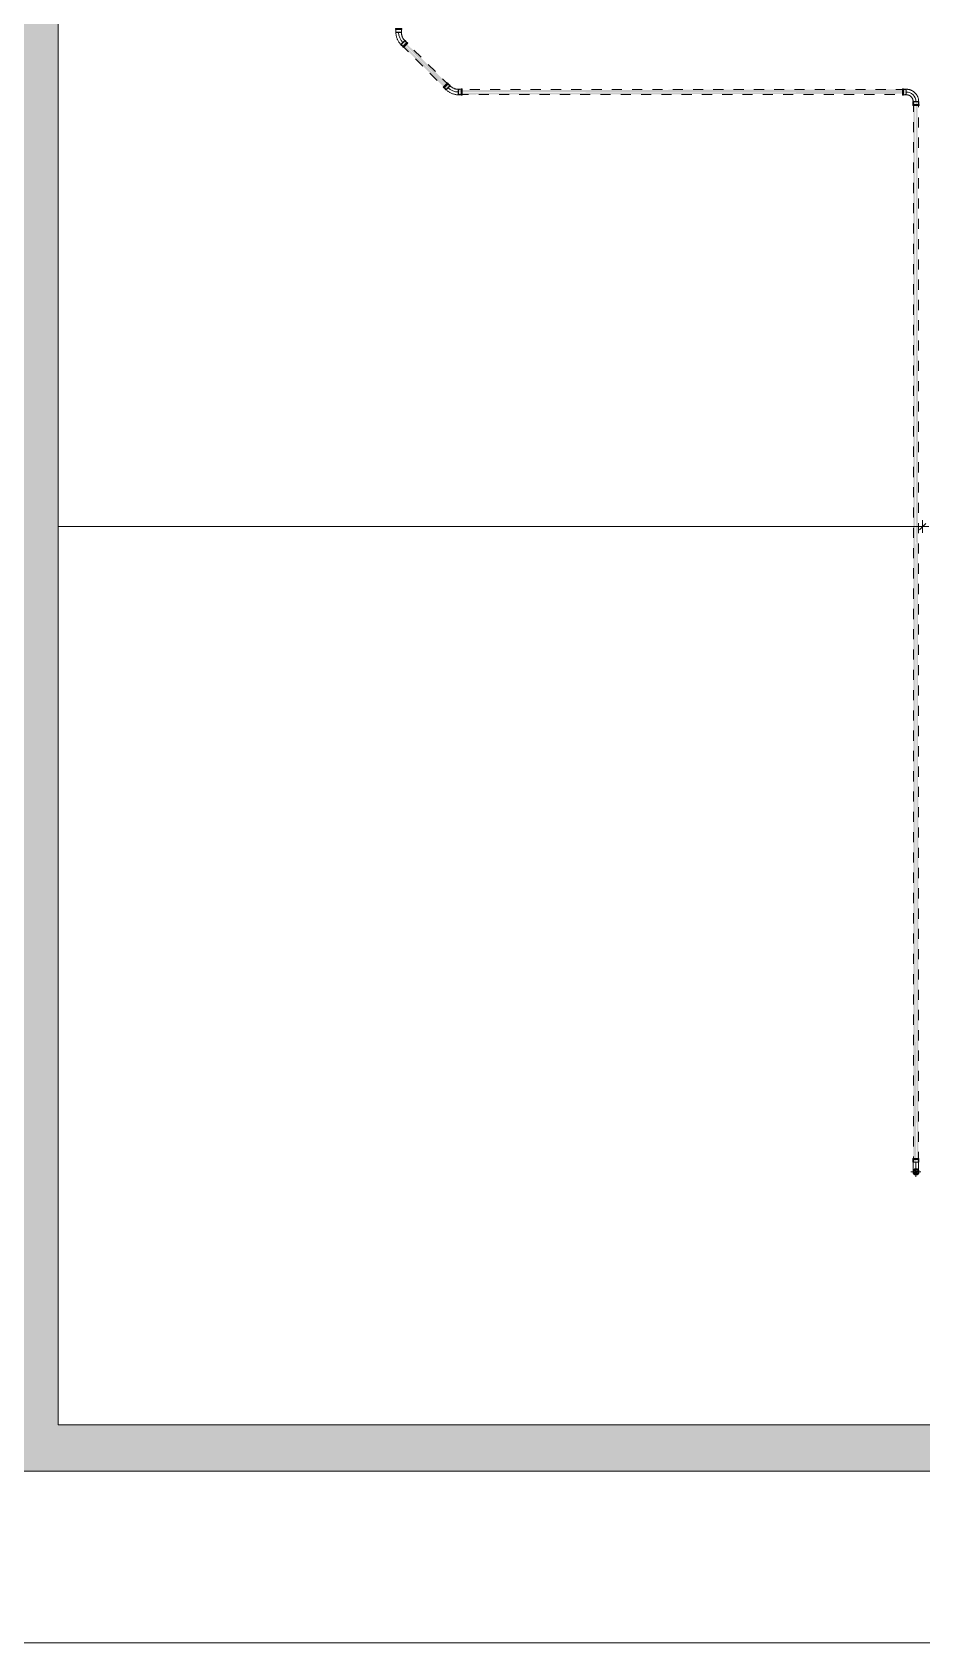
# Model space of a CAD drawing. Header units: metres. Extents: x 147 to 427, y -16 to 162.
# Drawn here: x 313.82 to 322.59, y 77.75 to 93.63 of the extents above; entities that cross this region are included whole.
import ezdxf

# ---------------------------------------------------------------- set-up
doc = ezdxf.new("R2010")
doc.units = ezdxf.units.M
doc.linetypes.add('Aligning Line', pattern=[0.012, 0.006, -0.006])
doc.layers.add('1053_ARQ_BASE_MATADOURO_dwg', color=7, linetype='Continuous', lineweight=5, true_color=0x767676)
for name, color, linetype, lineweight in [('A-COTAS', 7, 'Continuous', 9), ('A-DETL', 7, 'Continuous', 5), ('A-DETL-GENF', 7, 'Continuous', 5), ('P-PIPE', 7, 'Continuous', 5), ('P-PIPE-CNTR', 7, 'Continuous', 5)]:
    doc.layers.add(name, color=color, linetype=linetype, lineweight=lineweight)

# ---------------------------------------------------------------- blocks, each defined once
blk = doc.blocks.new('AF_Soldavel_Curva 45_90 - Standard-3646028-TÉRREO 1_20 - Dependente 1')
at = {"layer": 'P-PIPE'}
for p, q in [((154.11, 82.529), (154.11, 82.521)), ((154.141, 82.529), (154.11, 82.529)), ((154.11, 82.521), (154.112, 82.518)), ((154.11, 82.521), (154.141, 82.521)), ((154.112, 82.518), (154.112, 82.492)), ((154.112, 82.518), (154.141, 82.518)), ((154.112, 82.492), (154.114, 82.49)), ((154.112, 82.492), (154.141, 82.492)), ((154.114, 82.49), (154.141, 82.49)), ((154.116, 82.529), (154.141, 82.529)), ((154.141, 82.492), (154.116, 82.492)), ((154.171, 82.529), (154.141, 82.529)), ((154.141, 82.529), (154.166, 82.529)), ((154.141, 82.521), (154.171, 82.521)), ((154.141, 82.518), (154.169, 82.518)), ((154.141, 82.492), (154.169, 82.492)), ((154.166, 82.492), (154.141, 82.492)), ((154.141, 82.49), (154.168, 82.49)), ((154.168, 82.49), (154.169, 82.492)), ((154.169, 82.518), (154.171, 82.521)), ((154.169, 82.492), (154.169, 82.518)), ((154.171, 82.521), (154.171, 82.529))]:
    blk.add_line(p, q, dxfattribs=at)
at = {"layer": 'P-PIPE', "flags": 128}
for points in [[(154.114, 82.396), (154.114, 82.396), (154.114, 82.396), (154.114, 82.396), (154.114, 82.397), (154.114, 82.398), (154.114, 82.398), (154.114, 82.399), (154.114, 82.401), (154.114, 82.402), (154.114, 82.403), (154.114, 82.405), (154.114, 82.406), (154.114, 82.408), (154.114, 82.41), (154.114, 82.412), (154.114, 82.414), (154.114, 82.417), (154.114, 82.419), (154.114, 82.422), (154.114, 82.424), (154.114, 82.427), (154.114, 82.43), (154.114, 82.433), (154.114, 82.436), (154.114, 82.439), (154.114, 82.442), (154.114, 82.446), (154.114, 82.449), (154.114, 82.453), (154.114, 82.456), (154.114, 82.46), (154.114, 82.463), (154.114, 82.467), (154.114, 82.471), (154.114, 82.474), (154.114, 82.478), (154.114, 82.482), (154.114, 82.486), (154.114, 82.489), (154.114, 82.49)], [(154.168, 82.49), (154.168, 82.487), (154.168, 82.483), (154.168, 82.479), (154.168, 82.475), (154.168, 82.472), (154.168, 82.468), (154.168, 82.464), (154.168, 82.461), (154.168, 82.457), (154.168, 82.454), (154.168, 82.45), (154.168, 82.447), (154.168, 82.443), (154.168, 82.44), (154.168, 82.437), (154.168, 82.434), (154.168, 82.431), (154.168, 82.428), (154.168, 82.425), (154.168, 82.422), (154.168, 82.42), (154.168, 82.417), (154.168, 82.415), (154.168, 82.413), (154.168, 82.411), (154.168, 82.409), (154.168, 82.407), (154.168, 82.405), (154.168, 82.404), (154.168, 82.402), (154.168, 82.401), (154.168, 82.4), (154.168, 82.399), (154.168, 82.398), (154.168, 82.397), (154.168, 82.397), (154.168, 82.396), (154.168, 82.396), (154.168, 82.396)], [(154.116, 82.384), (154.116, 82.385), (154.115, 82.386), (154.115, 82.387), (154.115, 82.388), (154.114, 82.389), (154.114, 82.39), (154.114, 82.391), (154.114, 82.392), (154.114, 82.393), (154.114, 82.394), (154.114, 82.395), (154.114, 82.396)], [(154.123, 82.375), (154.122, 82.376), (154.121, 82.377), (154.121, 82.378)], [(154.141, 82.369), (154.14, 82.369), (154.139, 82.369), (154.137, 82.369), (154.136, 82.369), (154.135, 82.369), (154.134, 82.369), (154.133, 82.37), (154.132, 82.37), (154.131, 82.37), (154.13, 82.371), (154.129, 82.371), (154.128, 82.372)], [(154.168, 82.396), (154.168, 82.395), (154.168, 82.394), (154.168, 82.392), (154.168, 82.391), (154.167, 82.39), (154.167, 82.389), (154.167, 82.388), (154.166, 82.387), (154.166, 82.386), (154.166, 82.385), (154.165, 82.384), (154.165, 82.383), (154.164, 82.382), (154.164, 82.381), (154.163, 82.38), (154.163, 82.379), (154.162, 82.379), (154.161, 82.378), (154.16, 82.377), (154.16, 82.376), (154.159, 82.375), (154.158, 82.375), (154.157, 82.374), (154.156, 82.373), (154.155, 82.373), (154.154, 82.372), (154.154, 82.372), (154.153, 82.371), (154.152, 82.371), (154.151, 82.37), (154.15, 82.37), (154.149, 82.37), (154.147, 82.369), (154.146, 82.369), (154.145, 82.369), (154.144, 82.369), (154.143, 82.369), (154.142, 82.369), (154.141, 82.369), (154.141, 82.369)]]:
    blk.add_lwpolyline(points, dxfattribs=at)
at = {"layer": 'P-PIPE'}
for radius, start, end in [(0.0308, 90, 270), (0.0308, 90, 270), (0.0286, 90, 270), (0.0286, 90, 270), (0.0272, 90, 210), (0.025, 120, 195), (0.025, 120, 195), (0.025, 90, 105), (0.025, 90, 105), (0.0308, 270, 90), (0.0308, 270, 90), (0.0286, 270, 90), (0.0286, 270, 90), (0.0272, 70, 90), (0.025, 75, 90), (0.025, 75, 90), (0.0272, 270, 30), (0.0272, 250, 270), (0.025, 255, 270), (0.025, 255, 270), (0.025, 270, 285), (0.025, 270, 285), (0.025, 300, 15), (0.025, 300, 15)]:
    blk.add_arc((154.141, 82.396), radius, start, end, dxfattribs=at)
blk = doc.blocks.new('AF_Soldavel_Curva 45_90 - Standard-V164-TÉRREO 1_20 - Dependente 1')
at = {"layer": 'P-PIPE'}
for p, q in [((-0.125, 0.031), (-0.133, 0.031)), ((-0.133, 0.031), (-0.133, 0.027)), ((-0.133, 0.031), (-0.133, -0.031)), ((-0.133, -0.025), (-0.133, 0.025)), ((-0.122, 0.029), (-0.125, 0.031)), ((-0.125, 0.031), (-0.125, -0.031)), ((-0.125, 0.031), (-0.125, 0.024)), ((-0.096, 0.029), (-0.122, 0.029)), ((-0.122, 0.029), (-0.122, -0.029)), ((-0.122, 0.029), (-0.122, 0.027)), ((-0.095, 0.027), (-0.096, 0.029)), ((-0.096, 0.029), (-0.096, -0.029)), ((-0.096, 0.029), (-0.096, 0.027)), ((-0.096, 0.025), (-0.096, -0.025)), ((-0.095, 0.027), (-0.095, -0.027)), ((-0.095, 0.027), (-0.095, -0.027)), ((-0.031, 0.133), (-0.031, 0.125)), ((-0.027, 0.133), (-0.031, 0.133)), ((0.031, 0.133), (-0.031, 0.133)), ((-0.031, 0.125), (-0.029, 0.122)), ((-0.031, 0.125), (0.031, 0.125)), ((-0.031, 0.125), (-0.024, 0.125)), ((-0.029, 0.122), (-0.029, 0.096)), ((-0.029, 0.122), (0.029, 0.122)), ((-0.029, 0.122), (-0.027, 0.122)), ((-0.029, 0.096), (-0.027, 0.095)), ((-0.029, 0.096), (-0.027, 0.096)), ((-0.029, 0.096), (0.029, 0.096)), ((-0.027, 0.095), (0.027, 0.095)), ((-0.027, 0.095), (0.027, 0.095)), ((-0.025, 0.133), (0.025, 0.133)), ((0.025, 0.096), (-0.025, 0.096)), ((0.024, 0.125), (0.031, 0.125)), ((0.031, 0.133), (0.027, 0.133)), ((0.027, 0.122), (0.029, 0.122)), ((0.027, 0.095), (0.029, 0.096)), ((0.027, 0.096), (0.029, 0.096)), ((0.029, 0.122), (0.031, 0.125)), ((0.029, 0.096), (0.029, 0.122)), ((0.031, 0.125), (0.031, 0.133)), ((-0.133, -0.027), (-0.133, -0.031)), ((-0.133, -0.031), (-0.125, -0.031)), ((-0.125, -0.024), (-0.125, -0.031)), ((-0.125, -0.031), (-0.122, -0.029)), ((-0.122, -0.027), (-0.122, -0.029)), ((-0.122, -0.029), (-0.096, -0.029)), ((-0.096, -0.029), (-0.095, -0.027)), ((-0.096, -0.027), (-0.096, -0.029))]:
    blk.add_line(p, q, dxfattribs=at)
at = {"layer": 'P-PIPE', "flags": 128}
for points in [[(-0.095, -0.027), (-0.09, -0.027), (-0.085, -0.027), (-0.08, -0.026), (-0.075, -0.026), (-0.071, -0.025), (-0.066, -0.024), (-0.061, -0.022), (-0.056, -0.021), (-0.052, -0.019), (-0.047, -0.018), (-0.043, -0.016), (-0.038, -0.013), (-0.034, -0.011), (-0.03, -0.009), (-0.026, -0.006), (-0.022, -0.003), (-0.018, 0), (-0.014, 0.003), (-0.011, 0.006), (-0.007, 0.01), (-0.004, 0.013), (-0.001, 0.017), (0.002, 0.021), (0.005, 0.025), (0.008, 0.029), (0.01, 0.033), (0.013, 0.037), (0.015, 0.042), (0.017, 0.046), (0.019, 0.051), (0.021, 0.055), (0.022, 0.06), (0.023, 0.064), (0.024, 0.069), (0.025, 0.074), (0.026, 0.079), (0.027, 0.084), (0.027, 0.089), (0.027, 0.093), (0.027, 0.095)], [(-0.027, 0.095), (-0.027, 0.092), (-0.027, 0.089), (-0.028, 0.087), (-0.028, 0.084), (-0.028, 0.081), (-0.029, 0.079), (-0.03, 0.076), (-0.031, 0.073), (-0.031, 0.071), (-0.032, 0.068), (-0.034, 0.066), (-0.035, 0.064), (-0.036, 0.061), (-0.037, 0.059), (-0.039, 0.057), (-0.041, 0.054), (-0.042, 0.052), (-0.044, 0.05), (-0.046, 0.048), (-0.048, 0.046), (-0.05, 0.044), (-0.052, 0.043), (-0.054, 0.041), (-0.056, 0.039), (-0.058, 0.038), (-0.061, 0.036), (-0.063, 0.035), (-0.065, 0.034), (-0.068, 0.033), (-0.07, 0.032), (-0.073, 0.031), (-0.075, 0.03), (-0.078, 0.029), (-0.081, 0.029), (-0.083, 0.028), (-0.086, 0.028), (-0.089, 0.027), (-0.091, 0.027), (-0.094, 0.027), (-0.095, 0.027)]]:
    blk.add_lwpolyline(points, dxfattribs=at)
blk = doc.blocks.new('AF_Soldavel_Curva 45_90 - Standard-3646013-TÉRREO 1_20 - Dependente 1')
at = {"layer": 'P-PIPE'}
for p, q in [((-0.089, 0.031), (-0.097, 0.031)), ((-0.097, 0.031), (-0.097, 0.027)), ((-0.097, 0.031), (-0.097, -0.031)), ((-0.097, -0.025), (-0.097, 0.025)), ((-0.097, 0.024), (-0.097, 0.025)), ((-0.086, 0.029), (-0.089, 0.031)), ((-0.089, 0.031), (-0.089, -0.031)), ((-0.089, 0.031), (-0.089, 0.024)), ((-0.061, 0.029), (-0.086, 0.029)), ((-0.086, 0.029), (-0.086, -0.029)), ((-0.086, 0.029), (-0.086, 0.022)), ((-0.059, 0.027), (-0.061, 0.029)), ((-0.061, 0.029), (-0.061, -0.029)), ((-0.061, 0.029), (-0.061, 0.022)), ((-0.061, 0.025), (-0.061, -0.025)), ((-0.061, 0.025), (-0.061, 0.024)), ((-0.059, 0.027), (-0.059, 0.014)), ((-0.059, 0.027), (-0.059, -0.027)), ((-0.059, 0.005), (-0.059, -0.005)), ((0.023, 0.063), (0.022, 0.061)), ((0.022, 0.061), (0.061, 0.022)), ((0.022, 0.061), (0.061, 0.022)), ((0.041, 0.081), (0.023, 0.063)), ((0.023, 0.063), (0.024, 0.062)), ((0.023, 0.063), (0.063, 0.023)), ((0.06, 0.025), (0.025, 0.06)), ((0.047, 0.09), (0.041, 0.085)), ((0.041, 0.085), (0.041, 0.081)), ((0.041, 0.085), (0.085, 0.041)), ((0.041, 0.085), (0.047, 0.08)), ((0.041, 0.081), (0.081, 0.041)), ((0.041, 0.081), (0.042, 0.08)), ((0.05, 0.087), (0.047, 0.09)), ((0.09, 0.047), (0.047, 0.09)), ((0.051, 0.086), (0.086, 0.051)), ((0.061, 0.022), (0.063, 0.023)), ((0.062, 0.024), (0.063, 0.023)), ((0.063, 0.023), (0.081, 0.041)), ((0.08, 0.047), (0.085, 0.041)), ((0.08, 0.042), (0.081, 0.041)), ((0.081, 0.041), (0.085, 0.041)), ((0.085, 0.041), (0.09, 0.047)), ((0.09, 0.047), (0.087, 0.05)), ((-0.097, -0.025), (-0.097, -0.024)), ((-0.097, -0.027), (-0.097, -0.031)), ((-0.097, -0.031), (-0.089, -0.031)), ((-0.089, -0.024), (-0.089, -0.031)), ((-0.089, -0.031), (-0.086, -0.029)), ((-0.086, -0.022), (-0.086, -0.029)), ((-0.086, -0.029), (-0.061, -0.029)), ((-0.061, -0.022), (-0.061, -0.029)), ((-0.061, -0.024), (-0.061, -0.025)), ((-0.061, -0.029), (-0.059, -0.027)), ((-0.059, -0.014), (-0.059, -0.027))]:
    blk.add_line(p, q, dxfattribs=at)
at = {"layer": 'P-PIPE', "flags": 128}
for points in [[(0.022, 0.061), (0.019, 0.058), (0.016, 0.055), (0.012, 0.052), (0.008, 0.049), (0.005, 0.046), (0.001, 0.044), (-0.003, 0.042), (-0.007, 0.039), (-0.011, 0.037), (-0.016, 0.036), (-0.02, 0.034), (-0.024, 0.032), (-0.029, 0.031), (-0.033, 0.03), (-0.038, 0.029), (-0.042, 0.028), (-0.047, 0.028), (-0.051, 0.027), (-0.056, 0.027), (-0.059, 0.027)], [(-0.059, -0.027), (-0.052, -0.027), (-0.045, -0.027), (-0.039, -0.026), (-0.032, -0.025), (-0.025, -0.024), (-0.019, -0.022), (-0.012, -0.021), (-0.006, -0.019), (0.001, -0.016), (0.007, -0.014), (0.013, -0.011), (0.019, -0.008), (0.025, -0.005), (0.031, -0.001), (0.037, 0.002), (0.042, 0.006), (0.048, 0.01), (0.053, 0.015), (0.058, 0.019), (0.061, 0.022)]]:
    blk.add_lwpolyline(points, dxfattribs=at)
blk = doc.blocks.new('AF_Soldavel_Curva 45_90 - Standard-V194-TÉRREO 1_20 - Dependente 1')
at = {"layer": 'P-PIPE'}
for p, q in [((-0.089, 0.031), (-0.097, 0.031)), ((-0.097, 0.031), (-0.097, 0.027)), ((-0.097, 0.031), (-0.097, -0.031)), ((-0.097, -0.025), (-0.097, 0.025)), ((-0.086, 0.029), (-0.089, 0.031)), ((-0.089, 0.031), (-0.089, -0.031)), ((-0.089, 0.031), (-0.089, 0.024)), ((-0.061, 0.029), (-0.086, 0.029)), ((-0.086, 0.029), (-0.086, -0.029)), ((-0.086, 0.029), (-0.086, 0.027)), ((-0.059, 0.027), (-0.061, 0.029)), ((-0.061, 0.029), (-0.061, -0.029)), ((-0.061, 0.029), (-0.061, 0.027)), ((-0.061, 0.025), (-0.061, -0.025)), ((-0.059, 0.027), (-0.059, -0.027)), ((-0.059, 0.027), (-0.059, -0.027)), ((0.023, 0.063), (0.022, 0.061)), ((0.022, 0.061), (0.061, 0.022)), ((0.022, 0.061), (0.032, 0.051)), ((0.041, 0.081), (0.023, 0.063)), ((0.023, 0.063), (0.027, 0.058)), ((0.023, 0.063), (0.063, 0.023)), ((0.026, 0.06), (0.025, 0.06)), ((0.06, 0.025), (0.025, 0.06)), ((0.038, 0.045), (0.045, 0.038)), ((0.047, 0.09), (0.041, 0.085)), ((0.041, 0.085), (0.041, 0.081)), ((0.041, 0.085), (0.085, 0.041)), ((0.041, 0.085), (0.047, 0.08)), ((0.041, 0.081), (0.081, 0.041)), ((0.041, 0.081), (0.046, 0.077)), ((0.05, 0.087), (0.047, 0.09)), ((0.09, 0.047), (0.047, 0.09)), ((0.051, 0.086), (0.086, 0.051)), ((0.051, 0.086), (0.051, 0.086)), ((0.051, 0.032), (0.061, 0.022)), ((0.058, 0.027), (0.063, 0.023)), ((0.06, 0.025), (0.06, 0.026)), ((0.061, 0.022), (0.063, 0.023)), ((0.063, 0.023), (0.081, 0.041)), ((0.077, 0.046), (0.081, 0.041)), ((0.08, 0.047), (0.085, 0.041)), ((0.081, 0.041), (0.085, 0.041)), ((0.085, 0.041), (0.09, 0.047)), ((0.086, 0.051), (0.086, 0.051)), ((0.09, 0.047), (0.087, 0.05)), ((-0.097, -0.027), (-0.097, -0.031)), ((-0.097, -0.031), (-0.089, -0.031)), ((-0.089, -0.024), (-0.089, -0.031)), ((-0.089, -0.031), (-0.086, -0.029)), ((-0.086, -0.027), (-0.086, -0.029)), ((-0.086, -0.029), (-0.061, -0.029)), ((-0.061, -0.029), (-0.059, -0.027)), ((-0.061, -0.027), (-0.061, -0.029))]:
    blk.add_line(p, q, dxfattribs=at)
at = {"layer": 'P-PIPE', "flags": 128}
for points in [[(0.022, 0.061), (0.019, 0.058), (0.016, 0.055), (0.012, 0.052), (0.008, 0.049), (0.005, 0.046), (0.001, 0.044), (-0.003, 0.042), (-0.007, 0.039), (-0.011, 0.037), (-0.016, 0.036), (-0.02, 0.034), (-0.024, 0.032), (-0.029, 0.031), (-0.033, 0.03), (-0.038, 0.029), (-0.042, 0.028), (-0.047, 0.028), (-0.051, 0.027), (-0.056, 0.027), (-0.059, 0.027)], [(-0.059, -0.027), (-0.052, -0.027), (-0.045, -0.027), (-0.039, -0.026), (-0.032, -0.025), (-0.025, -0.024), (-0.019, -0.022), (-0.012, -0.021), (-0.006, -0.019), (0.001, -0.016), (0.007, -0.014), (0.013, -0.011), (0.019, -0.008), (0.025, -0.005), (0.031, -0.001), (0.037, 0.002), (0.042, 0.006), (0.048, 0.01), (0.053, 0.015), (0.058, 0.019), (0.061, 0.022)]]:
    blk.add_lwpolyline(points, dxfattribs=at)
blk = doc.blocks.new('1053_ARQ_BASE_MATADOURO_dwg_PU-Tick-4039619-TÉRREO 1_20 - Dependente 1')
at = {"layer": 'A-COTAS', "color": 253, "true_color": 0xaaaaaa}
for p, q in [((1, 0), (-1, 0)), ((-0.5, -0.5), (0.5, 0.5)), ((0, -1), (0, 1))]:
    blk.add_line(p, q, dxfattribs=at)
blk = doc.blocks.new('1053_ARQ_BASE_MATADOURO_dwg_arq geral tgov-4039641-TÉRREO 1_20 - Dependente 1')
at = {"layer": 'A-COTAS', "color": 253, "true_color": 0xaaaaaa}
for p, q in [((23.935, 5.571), (15.476, 5.571)), ((24.086, -5.433), (-62.437, -5.433))]:
    blk.add_line(p, q, dxfattribs=at)
at = {"xscale": 0.0625, "yscale": 0.0625, "zscale": 0.0625, "rotation": 180}
blk.add_blockref('1053_ARQ_BASE_MATADOURO_dwg_PU-Tick-4039619-TÉRREO 1_20 - Dependente 1', (23.997, 5.571), dxfattribs=at)
at = {"xscale": 0.0625, "yscale": 0.0625, "zscale": 0.0625}
blk.add_blockref('1053_ARQ_BASE_MATADOURO_dwg_PU-Tick-4039619-TÉRREO 1_20 - Dependente 1', (23.997, 5.571), dxfattribs=at)
blk = doc.blocks.new('1053_ARQ_BASE_MATADOURO_dwg-3625622-TÉRREO 1_20 - Dependente 1')
blk.add_blockref('1053_ARQ_BASE_MATADOURO_dwg_arq geral tgov-4039641-TÉRREO 1_20 - Dependente 1', (130.21, 83.186))

msp = doc.modelspace()

# ---------------------------------------------------------------- hatches: boundary and pattern name
at = {"layer": 'A-DETL-GENF', "true_color": 0xffff00}
h = msp.add_hatch(color=2, dxfattribs=at)
h.paths.add_polyline_path([(335.07, 79.446), (337.169, 79.446), (337.169, 100.074), (313.569, 100.074), (313.569, 79.446), (334.6, 79.446)])
h.paths.add_polyline_path([(314.078, 79.903), (314.078, 99.777), (336.7, 99.777), (336.7, 79.903), (321.693, 79.903)])
at = {"layer": 'P-PIPE', "true_color": 0x00ffff}
for points in [[(317.904, 93.068), (317.921, 93.085), (317.473, 93.523), (317.465, 93.506), (317.902, 93.069)], [(317.921, 93.085), (317.933, 93.106), (317.49, 93.541), (317.482, 93.523), (317.862, 93.144)], [(322.436, 93.042), (322.436, 93.067), (318.024, 93.06), (318.024, 93.042), (321.693, 93.042)], [(318.024, 93.017), (322.436, 93.024), (322.436, 93.042), (318.024, 93.035), (318.024, 93.018)], [(322.508, 82.492), (322.533, 82.492), (322.526, 92.946), (322.508, 92.946), (322.508, 82.52)], [(322.558, 82.492), (322.55, 92.946), (322.533, 92.946), (322.539, 82.492), (322.557, 82.492)], [(322.539, 82.372), (322.557, 82.402), (322.526, 82.42), (322.509, 82.389), (322.526, 82.372)]]:
    msp.add_hatch(color=4, dxfattribs=at).paths.add_polyline_path(points)

# ---------------------------------------------------------------- linework, layer by layer
at = {"layer": 'A-DETL'}
for p, q in [((314.078, 79.903), (314.078, 99.777)), ((336.7, 79.903), (314.078, 79.903)), ((313.569, 79.446), (337.169, 79.446))]:
    msp.add_line(p, q, dxfattribs=at)
at = {"layer": 'P-PIPE', "linetype": 'Aligning Line', "lineweight": 15}
for p, q in [((317.41, 93.631), (317.46, 93.631)), ((317.495, 93.546), (317.46, 93.51)), ((317.938, 93.102), (317.495, 93.546)), ((317.495, 93.546), (317.495, 93.545)), ((317.46, 93.511), (317.46, 93.51)), ((317.46, 93.51), (317.903, 93.067)), ((317.903, 93.067), (317.938, 93.102)), ((317.903, 93.067), (317.904, 93.068)), ((317.938, 93.102), (317.938, 93.102)), ((322.436, 93.067), (318.024, 93.067)), ((318.024, 93.067), (318.024, 93.017)), ((322.436, 93.017), (322.436, 93.067)), ((318.024, 93.017), (322.436, 93.017)), ((322.508, 92.946), (322.508, 82.492)), ((322.558, 92.946), (322.508, 92.946)), ((322.558, 82.492), (322.558, 92.946)), ((322.508, 82.492), (322.558, 82.492))]:
    msp.add_line(p, q, dxfattribs=at)
at = {"layer": 'P-PIPE'}
for start, end in [(90, 180), (120, 180), (90, 105), (75, 90), (0, 90), (180, 195), (180, 270), (255, 270), (270, 0), (270, 285), (300, 0), (0, 15)]:
    msp.add_arc((322.533, 82.396), 0.025, start, end, dxfattribs=at)
at = {"layer": 'P-PIPE-CNTR'}
for p, q in [((317.435, 93.63), (317.435, 93.631)), ((317.435, 93.63), (317.435, 93.631)), ((317.476, 93.529), (317.477, 93.528)), ((317.477, 93.528), (317.476, 93.529)), ((317.922, 93.084), (317.921, 93.085)), ((317.922, 93.084), (317.921, 93.085)), ((318.022, 93.042), (318.024, 93.042)), ((318.024, 93.042), (318.022, 93.042)), ((322.438, 93.042), (322.436, 93.042)), ((322.436, 93.042), (322.438, 93.042)), ((322.533, 92.947), (322.533, 92.946)), ((322.533, 92.947), (322.533, 92.946)), ((322.533, 82.49), (322.533, 82.492)), ((322.533, 82.492), (322.533, 82.49)), ((322.533, 82.49), (322.533, 82.423)), ((322.533, 82.346), (322.533, 82.446)), ((322.483, 82.396), (322.583, 82.396))]:
    msp.add_line(p, q, dxfattribs=at)
for centre, radius, start, end in [((317.577, 93.63), 0.142, 180, 225), ((318.022, 93.184), 0.142, 225, 270), ((322.438, 92.947), 0.0947, 0, 90)]:
    msp.add_arc(centre, radius, start, end, dxfattribs=at)

# ---------------------------------------------------------------- block references
at = {"layer": '1053_ARQ_BASE_MATADOURO_dwg', "color": 253, "true_color": 0xaaaaaa}
msp.add_blockref('1053_ARQ_BASE_MATADOURO_dwg-3625622-TÉRREO 1_20 - Dependente 1', (168.392, 0), dxfattribs=at)
at = {"layer": 'P-PIPE'}
for name, p, rotation in [('AF_Soldavel_Curva 45_90 - Standard-V194-TÉRREO 1_20 - Dependente 1', (317.435, 93.571), 270), ('AF_Soldavel_Curva 45_90 - Standard-3646013-TÉRREO 1_20 - Dependente 1', (317.964, 93.042), 315), ('AF_Soldavel_Curva 45_90 - Standard-V164-TÉRREO 1_20 - Dependente 1', (322.533, 93.042), 90)]:
    msp.add_blockref(name, p, dxfattribs=dict(at, rotation=rotation))
msp.add_blockref('AF_Soldavel_Curva 45_90 - Standard-3646028-TÉRREO 1_20 - Dependente 1', (168.392, 0), dxfattribs=at)

doc.saveas('drawing.dxf')
